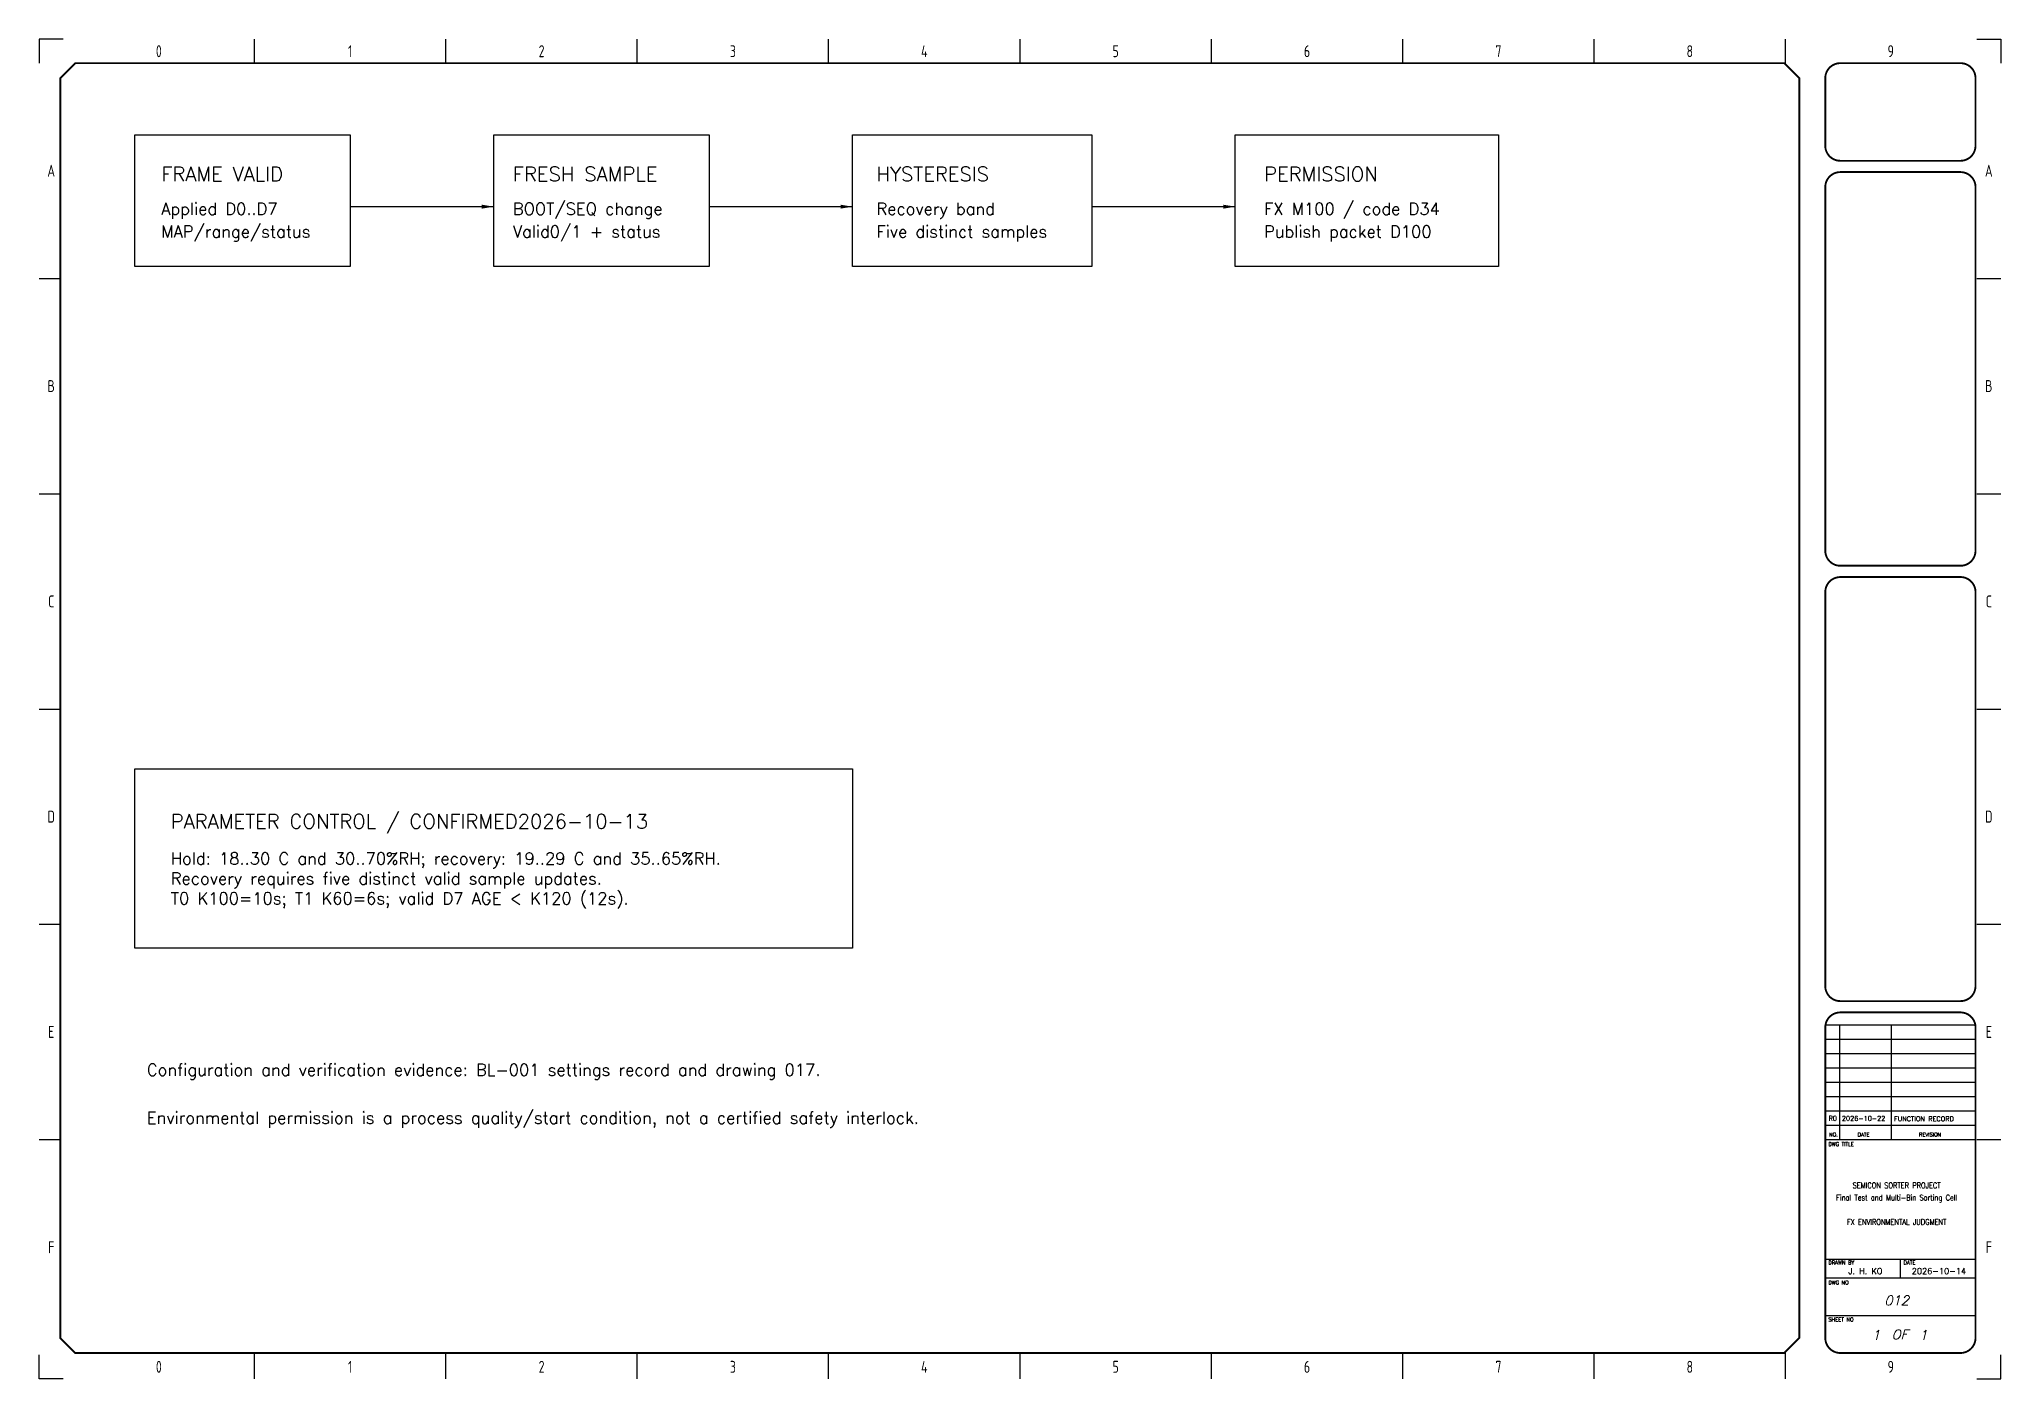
# Model space of a CAD drawing. Extents: x 5 to 415, y 5 to 285.
import ezdxf
from ezdxf.enums import TextEntityAlignment as Align

# ---------------------------------------------------------------- set-up
doc = ezdxf.new("R2010")
doc.units = 0
doc.header["$LTSCALE"] = 10
for name, color, linetype in [('SYMS', 7, 'Continuous'), ('TEXT', 7, 'Continuous'), ('TITLE', 7, 'Continuous'), ('Title blocks', 7, 'Continuous')]:
    doc.layers.add(name, color=color, linetype=linetype)
doc.styles.add('ISO8', font='ISO8.shx', dxfattribs={"width": 0.8})
doc.styles.add('ITALIC', font='ITALIC')
doc.styles.add('ROMANS', font='romans')
doc.dimstyles.get("Standard").update_dxf_attribs({"dimtxt": 0.18, "dimasz": 0.18, "dimexe": 0.18, "dimexo": 0.0625, "dimgap": 0.09, "dimtad": 0, "dimtih": 1, "dimtoh": 1, "dimdec": 4, "dimzin": 0, "dimdsep": 46, "dimtxsty": 'Standard', "dimcen": 0.09, "dimadec": 0, "dimazin": 0, "dimtfac": 1, "dimtdec": 4, "dimtofl": 0, "dimtmove": 0, "dimatfit": 3, "dimfxl": 1, "dimtolj": 1, "dimtzin": 0, "dimarcsym": 0})

# ---------------------------------------------------------------- blocks, each defined once
blk = doc.blocks.new('Title_blocks_A3')
at = {"layer": 'TITLE'}
for p, q in [((372.89, 276.86), (372.89, 259.33)), ((378.33, 79), (409.73, 79)), ((381.28, 79), (381.28, 55)), ((392.12, 79), (392.12, 55)), ((378.33, 76), (409.73, 76)), ((378.32, 73), (409.73, 73)), ((378.32, 70), (409.73, 70)), ((378.32, 67), (409.73, 67)), ((378.32, 64), (409.73, 64)), ((378.32, 61), (409.72, 61)), ((378.32, 58), (409.72, 58)), ((378.32, 55), (409.72, 55)), ((372.89, 13.53), (372.89, 37.81)), ((378.32, 30.02), (409.72, 30.02)), ((394.02, 26.1), (394.02, 30.02)), ((378.32, 26.1), (409.72, 26.1)), ((378.32, 18.24), (409.72, 18.24))]:
    blk.add_line(p, q, dxfattribs=at)
at = {"layer": 'TITLE', "const_width": 0.392}
blk.add_lwpolyline([(372.89, 13.53), (372.89, 276.86), (369.75, 280), (12.53, 280), (9.39, 276.86), (9.39, 13.53), (12.53, 10.39), (369.75, 10.39)], close=True, dxfattribs=at)
for points in [[(381.46, 280, 0.414214), (378.32, 276.86, 0.414214)], [(409.72, 276.86, 0.414214), (406.58, 280, 0.414214)], [(378.32, 262.73, 0.414214), (381.46, 259.59, 0.414214)], [(406.58, 259.59, 0.414214), (409.72, 262.73, 0.414214)], [(381.46, 257.23, 0.414214), (378.32, 254.09, 0.414214)], [(409.72, 254.09, 0.414214), (406.58, 257.23, 0.414214)], [(378.32, 178.08, 0.414214), (381.46, 174.94, 0.414214)], [(406.58, 174.94, 0.414214), (409.72, 178.08, 0.414214)], [(381.46, 172.58, 0.414214), (378.32, 169.44, 0.414214)], [(409.72, 169.44, 0.414214), (406.58, 172.58, 0.414214)], [(378.32, 87.08, 0.414214), (381.46, 83.94, 0.414214)], [(406.58, 83.94, 0.414214), (409.72, 87.08, 0.414214)], [(381.46, 81.58, 0.414214), (378.32, 78.44, 0.414214)], [(409.72, 78.44, 0.414214), (406.58, 81.58, 0.414214)], [(378.32, 13.53, 0.414214), (381.46, 10.39, 0.414214)], [(406.58, 10.39, 0.414214), (409.72, 13.53, 0.414214)]]:
    blk.add_lwpolyline(points, format="xyb", dxfattribs=at)
for points in [[(406.58, 280), (381.46, 280)], [(378.32, 276.86), (378.32, 262.73)], [(409.72, 276.86), (409.72, 262.73)], [(406.58, 259.59), (381.46, 259.59)], [(378.32, 254.09), (378.32, 178.08)], [(406.58, 257.23), (381.46, 257.23)], [(409.72, 254.09), (409.72, 178.08)], [(381.46, 174.94), (406.58, 174.94)], [(381.46, 172.58), (406.58, 172.58)], [(381.46, 83.94), (406.58, 83.94)], [(378.32, 78.44), (378.32, 13.53)], [(381.46, 81.58), (406.58, 81.58)], [(409.72, 78.44), (409.72, 13.53)], [(381.46, 10.39), (406.58, 10.39)]]:
    blk.add_lwpolyline(points, dxfattribs=at)
at = {"layer": 'TITLE', "color": 7, "const_width": 0.392}
for points in [[(378.32, 169.44), (378.32, 87.08)], [(409.72, 169.44), (409.72, 87.08)]]:
    blk.add_lwpolyline(points, dxfattribs=at)
at = {"layer": 'Title blocks', "color": 7}
for p, q in [((50, 280), (50, 285)), ((90, 280), (90, 285)), ((130, 280), (130, 285)), ((170, 280), (170, 285)), ((250, 280), (250, 285)), ((290, 280), (290, 285)), ((330, 280), (330, 285)), ((370, 280), (370, 285)), ((5, 235), (9.39, 235)), ((410, 235), (415, 235)), ((5, 190), (9.39, 190)), ((410, 190), (415, 190)), ((5, 100), (9.39, 100)), ((410, 100), (415, 100)), ((5, 55), (9.39, 55)), ((410, 55), (415, 55)), ((50, 5), (50, 10.39)), ((90, 5), (90, 10.39)), ((130, 5), (130, 10.39)), ((170, 5), (170, 10.39)), ((250, 5), (250, 10.39)), ((290, 5), (290, 10.39)), ((330, 5), (330, 10.39)), ((370, 5), (370, 10.64))]:
    blk.add_line(p, q, dxfattribs=at)
at = {"layer": 'Title blocks', "color": 2}
for p, q in [((210, 280), (210, 285)), ((5, 145), (9.39, 145)), ((410, 145), (415, 145)), ((210, 5), (210, 10.39))]:
    blk.add_line(p, q, dxfattribs=at)
at = {"layer": 'Title blocks'}
for points in [[(10, 285), (5, 285), (5, 280)], [(410, 285), (415, 285), (415, 280)], [(10, 5), (5, 5), (5, 10)], [(410, 5), (415, 5), (415, 10)]]:
    blk.add_lwpolyline(points, dxfattribs=at)
at = {"layer": 'TITLE', "color": 1, "style": 'ROMANS'}
for s, p in [('DWG TITLE', (378.97, 53.64)), ('DRAWN BY', (378.97, 28.91)), ('DATE', (394.67, 28.91)), ('DWG NO', (378.97, 24.72)), ('SHEET NO', (378.97, 17))]:
    blk.add_text(s, height=0.785, dxfattribs=at).set_placement(p)
at = {"layer": 'TITLE', "color": 1}
for s, height, style, p in [('NO.', 0.785, 'ROMANS', (380.02, 56.04)), ('DATE', 0.785, 'ROMANS', (386.32, 56.04)), ('REVISION', 0.785, 'ROMANS', (400.23, 56.04)), ('OF', 2, 'ITALIC', (393.89, 14.25))]:
    blk.add_text(s, height=height, dxfattribs=dict(at, style=style)).set_placement(p, align=Align.MIDDLE)
at = {"layer": 'TITLE', "color": 1, "style": 'ROMANS', "width": 0.8}
for tag, p in [('TITLE#1', (393.23, 44.81)), ('TITLE#2', (393.23, 42.27)), ('TITLE#3', (393.23, 39.73)), ('TITLE#4', (393.23, 37.18))]:
    blk.add_attdef(tag, text='', height=1.2, dxfattribs=at).set_placement(p, align=Align.CENTER)
at = {"layer": 'TITLE', "color": 1}
for tag, p, height, style in [('DRAWNBY', (383.14, 26.88), 1.25, 'ROMANS'), ('DATE', (396.4, 26.88), 1.25, 'ROMANS'), ('SHTS', (397.95, 13.15), 2, 'ITALIC')]:
    blk.add_attdef(tag, p, '', height=height, dxfattribs=dict(at, style=style))
at = {"layer": 'TITLE', "color": 1, "style": 'ITALIC'}
blk.add_attdef('DWG#', text='', height=2, dxfattribs=at).set_placement((393.23, 20.38), align=Align.CENTER)
blk.add_attdef('SH#', text='', height=2, dxfattribs=at).set_placement((389.77, 13.15), align=Align.RIGHT)
at = {"layer": 'TITLE', "color": 7, "flags": 9}
blk.add_attdef('WD_TB', (381.46, 10.39), '', height=1.57, dxfattribs=at)
at = {"layer": 'Title blocks', "style": 'ISO8', "width": 0.8}
for s, p in [('0', (30, 282.5)), ('1', (70, 282.5)), ('2', (110, 282.5)), ('3', (150, 282.5)), ('4', (190, 282.5)), ('5', (230, 282.5)), ('6', (270, 282.5)), ('7', (310, 282.5)), ('8', (350, 282.5)), ('9', (392, 282.5)), ('A', (7.5, 257.5)), ('A', (412.5, 257.5)), ('B', (7.5, 212.5)), ('B', (412.5, 212.5)), ('C', (7.5, 167.5)), ('C', (412.5, 167.5)), ('D', (7.5, 122.5)), ('D', (412.5, 122.5)), ('E', (7.5, 77.5)), ('E', (412.5, 77.5)), ('F', (7.5, 32.5)), ('F', (412.5, 32.5)), ('0', (30, 7.5)), ('1', (70, 7.5)), ('2', (110, 7.5)), ('3', (150, 7.5)), ('4', (190, 7.5)), ('5', (230, 7.5)), ('6', (270, 7.5)), ('7', (310, 7.5)), ('8', (350, 7.5)), ('9', (392, 7.5))]:
    blk.add_text(s, height=2.5, dxfattribs=at).set_placement(p, align=Align.MIDDLE)

msp = doc.modelspace()

# ---------------------------------------------------------------- linework, layer by layer
for points in [[(25, 265), (70, 265), (70, 237.5), (25, 237.5)], [(100, 265), (145, 265), (145, 237.5), (100, 237.5)], [(175, 265), (225, 265), (225, 237.5), (175, 237.5)], [(255, 265), (310, 265), (310, 237.5), (255, 237.5)], [(25, 132.5), (175, 132.5), (175, 95), (25, 95)]]:
    msp.add_lwpolyline(points, close=True)

# ---------------------------------------------------------------- block references
at = {"layer": 'SYMS'}
msp.add_blockref('Title_blocks_A3', (0, 0), dxfattribs=at).add_auto_attribs({'TITLE#1': 'SEMICON SORTER PROJECT', 'DATE': '2026-10-14', 'DRAWNBY': 'J. H. KO', 'SH#': '1', 'TITLE#2': 'Final Test and Multi-Bin Sorting Cell', 'TITLE#4': 'FX ENVIRONMENTAL JUDGMENT', 'DWG#': '012', 'SHTS': '1'})

# ---------------------------------------------------------------- texts
at = {"attachment_point": 1}
for s, insert, char_height, width in [('{\\Fromans|c0;Hold: 18..30 C and 30..70%RH; recovery: 19..29 C and 35..65%RH.\\PRecovery requires five distinct valid sample updates.\\PT0 K100=10s; T1 K60=6s; valid D7 AGE < K120 (12s).}', (32.5, 115), 2.5, 139.5625), ('{\\Fromans|c0;Configuration and verification evidence: BL-001 settings record and drawing 017.}', (27.5, 70.83), 2.5, 188.5625), ('{\\Fromans|c129;2026-10-22}', (381.79, 59.91), 1, 22.575), ('{\\Fromans|c0;FUNCTION RECORD}', (392.68, 59.84), 1, 22.575)]:
    msp.add_mtext(s, dxfattribs=dict(at, insert=insert, char_height=char_height, width=width))
at = {"insert": (379, 59.93), "char_height": 1, "attachment_point": 1}
msp.add_mtext_dynamic_manual_height_columns('{\\Fromans|c129;R0}', width=2.5, gutter_width=12.5, heights=[0], dxfattribs=at)
at = {"layer": 'TEXT', "style": 'ROMANS'}
for s, height, p in [('FRAME VALID', 3, (30.5, 255.31)), ('FRESH SAMPLE', 3, (104, 255.31)), ('HYSTERESIS', 3, (180, 255.31)), ('PERMISSION', 3, (261, 255.31)), ('Applied D0..D7', 2.5, (30.5, 248.31)), ('BOOT/SEQ change', 2.5, (104, 248.31)), ('Recovery band', 2.5, (180, 248.31)), ('FX M100 / code D34', 2.5, (261, 248.31)), ('MAP/range/status', 2.5, (30.5, 243.53)), ('Valid0/1 + status', 2.5, (104, 243.53)), ('Five distinct samples', 2.5, (180, 243.53)), ('Publish packet D100', 2.5, (261, 243.53)), ('PARAMETER CONTROL / CONFIRMED2026-10-13', 3, (32.5, 120)), ('Environmental permission is a process quality/start condition, not a certified safety interlock.', 2.5, (27.5, 58.31))]:
    msp.add_text(s, height=height, dxfattribs=at).set_placement(p)

# ---------------------------------------------------------------- leaders
for points in [[(100, 250), (70, 250)], [(175, 250), (145, 250)], [(255, 250), (225, 250)]]:
    msp.add_leader(points, dimstyle='Standard', override={"dimtxt": 2.5, "dimasz": 2.5, "dimexe": 1.25, "dimexo": 0.625, "dimgap": 0.625, "dimtad": 1, "dimtih": 0, "dimtoh": 0, "dimdec": 2, "dimzin": 8, "dimdsep": 44, "dimcen": 2.5, "dimtdec": 2, "dimtofl": 1, "dimtolj": 0, "dimtzin": 8})

doc.saveas('drawing.dxf')
